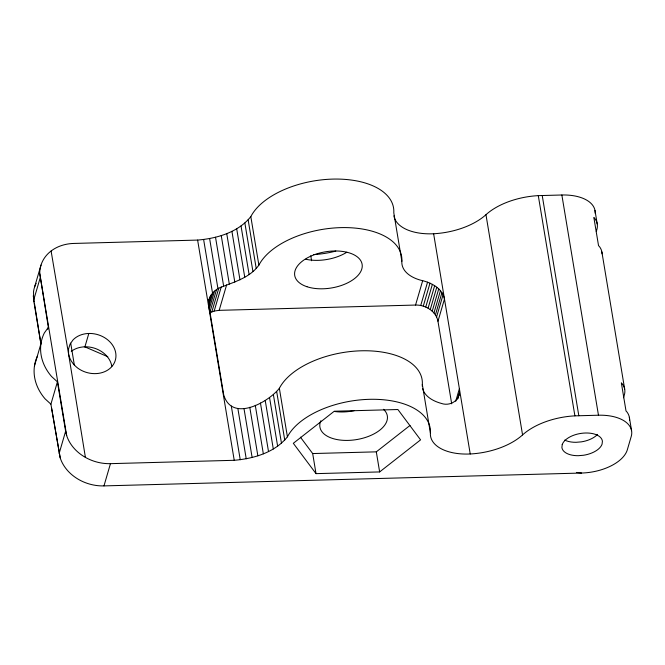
<?xml version="1.0" encoding="UTF-8"?>
<svg xmlns="http://www.w3.org/2000/svg" width="665" height="665" viewBox="0 0 665 665"><rect width="100%" height="100%" fill="white"/><g stroke="black" fill="none" stroke-linecap="round" stroke-linejoin="round"><path stroke-width="1" d="M34.555 304.013L40.922 343.896L33.641 300.206L33.541 291.511A40.199 32.851 16.3 0 1 36.118 283.332M458.11 398.036L459.44 393.057L459.382 388.709L455.708 401.286M401.851 261.295A73.765 39.568 -9.4 0 0 340.771 227.629A73.765 39.568 -9.4 0 0 258.885 265.144C249.367 278.369 232.966 282.218 218.785 288.161C212.642 291.428 207.555 297.987 208.835 305.31L223.739 395.002C232.093 422.549 268.062 402.5 279.358 388.302A73.765 39.568 -9.4 0 1 361.245 350.796A73.765 39.568 -9.4 0 1 422.325 384.453L430.388 432.982A46.101 24.721 -9.4 0 0 470.23 453.979A56.276 30.183 -9.4 0 0 522.565 434.918A56.276 30.183 -9.4 0 1 574.901 415.858L598.467 415.218A40.199 21.563 -9.4 0 1 631.235 436.398L627.336 449.748A40.199 21.563 -9.4 0 1 581.559 473.039L103.973 485.899A40.199 32.851 16.3 0 1 60.191 457.852L50.906 404.17L57.414 381.851L51.554 376.498A52.261 42.701 16.3 0 1 44.322 332.99L48.354 327.371L39.759 273.589A40.199 32.851 16.3 0 1 73.857 243.44L197.621 240.082C217.056 238.411 238.145 232.393 250.821 216.615A73.765 39.568 -9.4 0 1 332.708 179.101A73.765 39.568 -9.4 0 1 393.788 212.767L401.851 261.295A46.101 24.721 -9.4 0 0 420.937 280.273C430.912 282.467 442.208 288.036 444.478 299.017L437.969 321.262L451.693 403.821M34.505 287.322L41.006 265.077M33.641 300.206L40.141 277.97M34.464 365.933L40.964 343.622M47.789 329.308L48.354 327.371M84.921 346.814L88.819 333.473M59.135 453.497L65.619 431.252L57.414 381.851M103.973 485.899L110.465 463.655L234.23 460.296C253.656 458.634 274.745 452.616 287.421 436.83A73.765 39.568 -9.4 0 1 369.308 399.324A73.765 39.568 -9.4 0 1 430.388 432.982M208.444 301.677L209.292 298.76M208.411 302.55L210.132 296.681M208.411 304.545L211.287 294.72M208.411 307.712L212.742 292.899M209.192 309.333L214.512 291.137M216.532 289.566L209.724 312.849L214.18 311.045L219.176 310.339L415.55 305.052C425.409 304.753 436.057 311.137 437.969 321.262M211.869 311.819L218.785 288.161M214.18 311.045L221.254 286.881M219.176 310.339L226.615 284.894M415.55 305.052L422.682 280.663M420.729 305.484L427.553 282.151M423.281 306.124L429.989 283.174M425.741 307.031L432.375 284.354M428.085 308.186L434.661 285.692M430.255 309.582L436.78 287.247M432.217 311.178L438.742 288.884M433.954 312.957L440.463 290.688M435.409 314.894L441.926 292.633M436.581 316.947L443.089 294.695M457.587 399.05L459.44 393.057M596.306 231.478L596.862 229.566A40.199 21.563 -9.4 0 0 594.851 218.594L593.862 217.513L598.533 245.626L599.522 246.707A40.199 21.563 -9.4 0 1 602.066 253.839M623.504 397.761L624.344 394.902A40.199 21.563 -9.4 0 0 622.332 383.921L621.343 382.849L626.014 410.962L627.004 412.034A40.199 21.563 -9.4 0 1 629.522 420.122M458.958 395.135C456.905 402.466 448.326 405.966 441.402 403.431A46.101 24.721 -9.4 0 1 422.666 388.51M300.414 437.154L312.683 453.555L376.307 451.843L410.022 425.442M379.64 471.926L420.579 439.864L397.894 409.524L334.262 411.236L293.323 443.297L316.016 473.638L379.64 471.926L376.307 451.843M394.761 218.768A46.101 24.721 -9.4 0 0 433.63 233.756A56.276 30.183 -9.4 0 0 485.965 214.695A56.276 30.183 -9.4 0 1 538.293 195.635L561.859 194.995A40.199 21.563 -9.4 0 1 595.15 213.29M576.397 472.449L581.559 473.039M84.297 346.623L107.805 356.723M85.403 457.387L68.595 354.187L68.537 348.967L70.083 344.063L73.133 339.798A24.115 19.709 16.3 0 1 106.458 338.892A24.115 19.709 16.3 0 1 111.188 367.288A24.115 19.709 16.3 0 1 77.863 368.202C73.283 364.719 69.75 359.89 68.595 354.187L51.097 251.004M50.906 404.17L45.054 398.817A52.261 42.701 16.3 0 1 37.381 356.216M65.619 431.252L66.683 435.617A40.199 32.851 16.3 0 0 110.465 463.655M51.612 408.302L60.191 457.852M594.984 210.464L597.203 223.847M601.875 251.96L624.684 389.183M629.356 417.296L631.584 430.679M561.859 194.995L598.467 415.218M542.224 195.527L578.824 415.75M538.293 195.635L574.901 415.858M485.965 214.695L522.565 434.918M433.63 233.756L470.23 453.979M310.763 255.726L311.594 260.747M312.683 453.555L316.016 473.638M250.821 216.615L258.885 265.144M279.358 388.302L287.421 436.83M248.145 219.866L256.208 268.394M276.682 391.56L284.745 440.089M244.861 223.008L252.933 271.536M273.398 394.702L281.47 443.231M241.029 225.984L249.101 274.512M269.566 397.678L277.637 446.207M236.69 228.768L244.762 277.297M265.227 400.463L273.298 448.991M231.91 231.32L239.974 279.849M260.447 403.007L268.51 451.543M226.74 233.598L234.803 282.126M255.277 405.293L263.34 453.821M221.254 235.585L229.317 284.113M249.782 407.271L257.854 455.799M215.518 237.239L223.64 286.083M244.005 408.618L252.118 457.462M209.616 238.552L217.954 288.71M237.887 408.618L246.225 458.775M203.623 239.508L212.542 293.157M231.312 406.074L240.231 459.723M197.621 240.082L234.23 460.296M70.714 343.182L74.33 364.977M39.759 273.589L66.683 435.617M33.25 295.834L34.231 301.968M394.403 217.804A46.101 24.721 -9.4 0 1 393.929 215.826M422.341 386.506A46.101 24.721 -9.4 0 1 422.325 384.453M597.544 434.411A20.499 10.997 -9.4 0 1 581.31 441.868L576.023 442.308A20.499 10.997 -9.4 0 1 564.701 440.089M354.129 410.712A34.164 18.329 -9.4 0 1 334.911 411.544M346.814 252.235A34.164 18.329 -9.4 0 1 305.809 259.25M383.464 409.283A34.164 18.329 -9.4 0 1 357.654 439.399A34.164 18.329 -9.4 0 1 320.838 420.754M335.792 251.087A60.299 32.336 -9.4 0 1 313.481 254.604M71.263 351.353A24.115 19.709 16.3 0 1 95.685 348.61A24.115 19.709 16.3 0 1 111.82 366.265M562.233 444.544L561.9 447.479A20.499 10.997 -9.4 0 0 578.242 455.7L583.538 455.259A20.499 10.997 -9.4 0 0 602.074 444.145L602.415 441.211A20.499 10.997 -9.4 0 0 583.429 433.115A20.499 10.997 -9.4 0 0 562.233 444.544M306.939 286.706A34.164 18.329 -9.4 0 0 361.802 268.993A34.164 18.329 -9.4 0 0 316.515 253.964A34.164 18.329 -9.4 0 0 306.939 286.706"/></g></svg>
